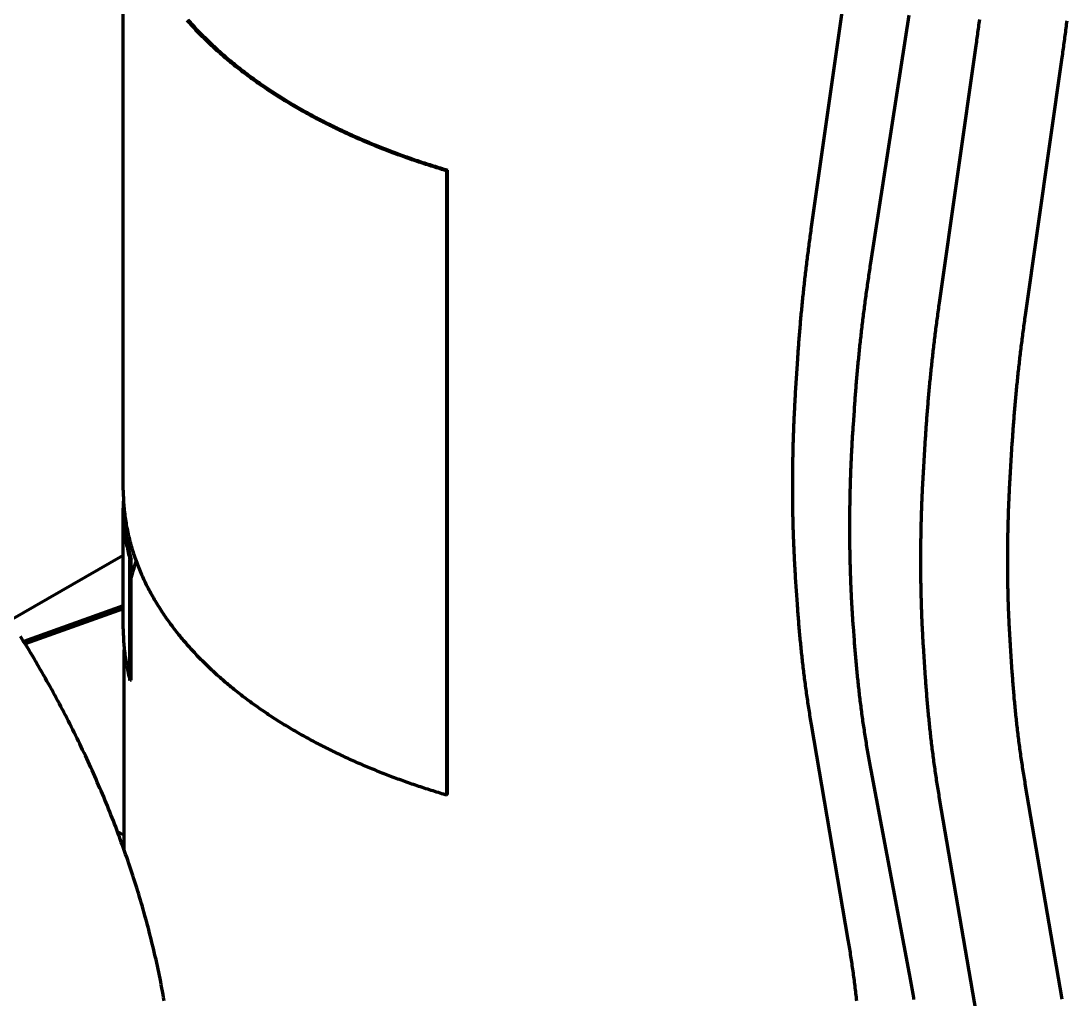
# Model space of a CAD drawing. Header units: millimetres. Extents: x 0 to 2382, y 0 to 420.
# Drawn here: x 308.15 to 336.44, y 72.48 to 98.94 of the extents above; entities that cross this region are included whole.
import ezdxf

# ---------------------------------------------------------------- set-up
doc = ezdxf.new("R2010")
doc.units = ezdxf.units.MM
doc.layers.add('01-VISIBLE', color=7, linetype='CONTINUOUS', lineweight=70)

msp = doc.modelspace()

# ---------------------------------------------------------------- linework, layer by layer
at = {"layer": '01-VISIBLE'}
for p, q in [((310.914, 86.251), (310.914, 103.137)), ((329.521, 93.312), (330.514, 100.279)), ((331.132, 92.401), (332.169, 99.1)), ((332.986, 91.312), (333.979, 98.279)), ((335.312, 90.98), (336.305, 97.947)), ((319.68, 94.906), (319.666, 94.891)), ((319.666, 78.005), (319.666, 94.891)), ((319.68, 78.02), (319.68, 94.906)), ((329.097, 88.879), (329.146, 89.664)), ((330.657, 88.014), (330.684, 88.404)), ((332.562, 86.878), (332.61, 87.663)), ((334.907, 86.733), (334.956, 87.518)), ((310.914, 82.495), (310.914, 85.761)), ((310.914, 84.486), (307.861, 82.724)), ((311.125, 84.374), (311.096, 84.371)), ((311.096, 81.105), (311.096, 84.371)), ((311.125, 81.108), (311.125, 84.374)), ((329.146, 83.162), (329.097, 83.891)), ((310.914, 83.116), (308.223, 82.153)), ((310.914, 83.042), (308.26, 82.093)), ((330.684, 82.196), (330.658, 82.555)), ((334.955, 81.318), (334.907, 82.047)), ((310.944, 76.504), (310.944, 81.929)), ((332.611, 81.162), (332.562, 81.891)), ((311.125, 81.108), (311.096, 81.105)), ((330.519, 74.089), (329.526, 79.91)), ((332.175, 73.17), (331.138, 78.671)), ((336.3, 72.484), (335.307, 78.305)), ((319.68, 78.02), (319.666, 78.005)), ((333.983, 72.089), (332.991, 77.91)), ((310.753, 77.026), (310.944, 76.916))]:
    msp.add_line(p, q, dxfattribs=at)
for points in [[(312.637, 98.963), (312.67, 98.925), (312.703, 98.888), (312.737, 98.851), (312.771, 98.814), (312.805, 98.777), (312.839, 98.74), (312.873, 98.703), (312.908, 98.667), (312.942, 98.631), (312.977, 98.595), (313.012, 98.559), (313.048, 98.523), (313.083, 98.488), (313.119, 98.453), (313.155, 98.417), (313.191, 98.383), (313.227, 98.348), (313.263, 98.313), (313.3, 98.279), (313.337, 98.245), (313.374, 98.211), (313.411, 98.177), (313.448, 98.143), (313.485, 98.11), (313.523, 98.076), (313.56, 98.043), (313.598, 98.01), (313.636, 97.977), (313.674, 97.945), (313.713, 97.912), (313.751, 97.88), (313.79, 97.848), (313.828, 97.816), (313.867, 97.784), (313.906, 97.753), (313.945, 97.721), (313.984, 97.69), (314.024, 97.659), (314.063, 97.628), (314.103, 97.597), (314.143, 97.567), (314.183, 97.536), (314.223, 97.506), (314.263, 97.476), (314.303, 97.446), (314.343, 97.416), (314.384, 97.386), (314.425, 97.357), (314.465, 97.328), (314.506, 97.299), (314.547, 97.27), (314.588, 97.241), (314.629, 97.212), (314.671, 97.184), (314.712, 97.155), (314.754, 97.127), (314.795, 97.099), (314.837, 97.071), (314.879, 97.043), (314.921, 97.016), (314.963, 96.989), (315.005, 96.961), (315.047, 96.934), (315.089, 96.907), (315.132, 96.88), (315.174, 96.854), (315.217, 96.827), (315.26, 96.801), (315.302, 96.775), (315.345, 96.749), (315.388, 96.723), (315.431, 96.697), (315.474, 96.671), (315.518, 96.646), (315.561, 96.621), (315.604, 96.595), (315.648, 96.57), (315.691, 96.545), (315.735, 96.521), (315.779, 96.496), (315.823, 96.472), (315.867, 96.447), (315.911, 96.423), (315.955, 96.399), (315.999, 96.375), (316.043, 96.352), (316.087, 96.328), (316.132, 96.304), (316.176, 96.281), (316.22, 96.258), (316.265, 96.235), (316.31, 96.212), (316.354, 96.189), (316.399, 96.166), (316.444, 96.144), (316.489, 96.121), (316.534, 96.099), (316.579, 96.077), (316.624, 96.055), (316.669, 96.033), (316.714, 96.012), (316.76, 95.99), (316.805, 95.968), (316.85, 95.947), (316.896, 95.926), (316.941, 95.905), (316.987, 95.884), (317.033, 95.863), (317.078, 95.842), (317.124, 95.822), (317.17, 95.801), (317.216, 95.781), (317.262, 95.761), (317.308, 95.741), (317.354, 95.721), (317.4, 95.701), (317.446, 95.682), (317.492, 95.662), (317.539, 95.643), (317.585, 95.623), (317.631, 95.604), (317.678, 95.585), (317.724, 95.566), (317.771, 95.547), (317.817, 95.529), (317.864, 95.51), (317.91, 95.492), (317.957, 95.473), (318.004, 95.455), (318.051, 95.437), (318.098, 95.419), (318.144, 95.401), (318.191, 95.383), (318.238, 95.366), (318.285, 95.348), (318.333, 95.331), (318.38, 95.314), (318.427, 95.297), (318.474, 95.279), (318.521, 95.263), (318.568, 95.246), (318.616, 95.229), (318.663, 95.213), (318.711, 95.196), (318.758, 95.18), (318.806, 95.164), (318.853, 95.147), (318.901, 95.131), (318.948, 95.116), (318.996, 95.1), (319.043, 95.084), (319.091, 95.069), (319.139, 95.053), (319.187, 95.038), (319.235, 95.023), (319.282, 95.008), (319.33, 94.993), (319.378, 94.978), (319.426, 94.963), (319.474, 94.948), (319.522, 94.934), (319.57, 94.919), (319.618, 94.905), (319.666, 94.891)], [(312.663, 98.971), (312.697, 98.933), (312.73, 98.896), (312.763, 98.859), (312.797, 98.822), (312.831, 98.785), (312.865, 98.748), (312.899, 98.712), (312.934, 98.675), (312.969, 98.639), (313.003, 98.603), (313.039, 98.568), (313.074, 98.532), (313.109, 98.497), (313.145, 98.461), (313.181, 98.426), (313.217, 98.391), (313.253, 98.357), (313.289, 98.322), (313.326, 98.288), (313.362, 98.254), (313.399, 98.22), (313.436, 98.186), (313.473, 98.152), (313.51, 98.119), (313.548, 98.086), (313.585, 98.053), (313.623, 98.02), (313.661, 97.987), (313.699, 97.954), (313.737, 97.922), (313.776, 97.89), (313.814, 97.858), (313.853, 97.826), (313.892, 97.794), (313.93, 97.763), (313.969, 97.731), (314.009, 97.7), (314.048, 97.669), (314.087, 97.638), (314.127, 97.608), (314.167, 97.577), (314.206, 97.547), (314.246, 97.516), (314.286, 97.486), (314.327, 97.456), (314.367, 97.427), (314.407, 97.397), (314.448, 97.368), (314.489, 97.339), (314.529, 97.309), (314.57, 97.281), (314.611, 97.252), (314.652, 97.223), (314.694, 97.195), (314.735, 97.166), (314.776, 97.138), (314.818, 97.11), (314.86, 97.083), (314.901, 97.055), (314.943, 97.027), (314.985, 97), (315.027, 96.973), (315.069, 96.946), (315.112, 96.919), (315.154, 96.892), (315.196, 96.866), (315.239, 96.839), (315.281, 96.813), (315.324, 96.787), (315.367, 96.761), (315.41, 96.735), (315.453, 96.709), (315.496, 96.683), (315.539, 96.658), (315.582, 96.633), (315.626, 96.608), (315.669, 96.583), (315.713, 96.558), (315.756, 96.533), (315.8, 96.509), (315.843, 96.484), (315.887, 96.46), (315.931, 96.436), (315.975, 96.412), (316.019, 96.388), (316.063, 96.364), (316.107, 96.341), (316.152, 96.317), (316.196, 96.294), (316.24, 96.271), (316.285, 96.248), (316.329, 96.225), (316.374, 96.202), (316.419, 96.179), (316.464, 96.157), (316.508, 96.135), (316.553, 96.112), (316.598, 96.09), (316.643, 96.068), (316.688, 96.047), (316.733, 96.025), (316.779, 96.003), (316.824, 95.982), (316.869, 95.961), (316.915, 95.939), (316.96, 95.918), (317.006, 95.898), (317.051, 95.877), (317.097, 95.856), (317.142, 95.836), (317.188, 95.815), (317.234, 95.795), (317.28, 95.775), (317.326, 95.755), (317.372, 95.735), (317.418, 95.715), (317.464, 95.695), (317.51, 95.676), (317.556, 95.657), (317.602, 95.637), (317.649, 95.618), (317.695, 95.599), (317.741, 95.58), (317.788, 95.561), (317.834, 95.543), (317.881, 95.524), (317.927, 95.506), (317.974, 95.488), (318.021, 95.469), (318.067, 95.451), (318.114, 95.433), (318.161, 95.416), (318.208, 95.398), (318.255, 95.38), (318.302, 95.363), (318.349, 95.346), (318.396, 95.328), (318.443, 95.311), (318.49, 95.294), (318.537, 95.277), (318.584, 95.261), (318.631, 95.244), (318.679, 95.227), (318.726, 95.211), (318.773, 95.195), (318.821, 95.178), (318.868, 95.162), (318.916, 95.146), (318.963, 95.131), (319.011, 95.115), (319.058, 95.099), (319.106, 95.084), (319.154, 95.068), (319.201, 95.053), (319.249, 95.038), (319.297, 95.023), (319.345, 95.008), (319.392, 94.993), (319.44, 94.978), (319.488, 94.964), (319.536, 94.949), (319.584, 94.935), (319.632, 94.92), (319.68, 94.906)], [(333.979, 98.279), (333.986, 98.329), (333.993, 98.379), (334, 98.429), (334.007, 98.479), (334.013, 98.529), (334.02, 98.579), (334.027, 98.629), (334.034, 98.679), (334.04, 98.729), (334.047, 98.779), (334.054, 98.829), (334.06, 98.879), (334.066, 98.929), (334.073, 98.979)], [(336.305, 97.947), (336.312, 97.997), (336.319, 98.047), (336.326, 98.097), (336.333, 98.146), (336.34, 98.196), (336.347, 98.246), (336.353, 98.296), (336.36, 98.346), (336.367, 98.395), (336.373, 98.445), (336.38, 98.495), (336.386, 98.545), (336.393, 98.595), (336.399, 98.645), (336.406, 98.694), (336.412, 98.744), (336.418, 98.794), (336.424, 98.844), (336.43, 98.894), (336.436, 98.944)], [(329.146, 89.664), (329.149, 89.714), (329.152, 89.764), (329.155, 89.814), (329.158, 89.864), (329.162, 89.914), (329.165, 89.964), (329.169, 90.015), (329.172, 90.065), (329.176, 90.115), (329.18, 90.165), (329.183, 90.215), (329.187, 90.265), (329.191, 90.315), (329.195, 90.365), (329.199, 90.416), (329.203, 90.466), (329.207, 90.516), (329.211, 90.566), (329.215, 90.616), (329.219, 90.666), (329.224, 90.716), (329.228, 90.766), (329.232, 90.816), (329.237, 90.866), (329.241, 90.916), (329.246, 90.966), (329.25, 91.016), (329.255, 91.066), (329.26, 91.116), (329.265, 91.166), (329.269, 91.217), (329.274, 91.267), (329.279, 91.317), (329.284, 91.367), (329.289, 91.417), (329.294, 91.467), (329.3, 91.517), (329.305, 91.567), (329.31, 91.616), (329.315, 91.666), (329.321, 91.716), (329.326, 91.766), (329.332, 91.816), (329.337, 91.866), (329.343, 91.916), (329.349, 91.966), (329.354, 92.016), (329.36, 92.066), (329.366, 92.116), (329.372, 92.166), (329.378, 92.216), (329.384, 92.266), (329.39, 92.316), (329.396, 92.365), (329.402, 92.415), (329.408, 92.465), (329.414, 92.515), (329.421, 92.565), (329.427, 92.615), (329.433, 92.665), (329.44, 92.715), (329.446, 92.764), (329.453, 92.814), (329.459, 92.864), (329.466, 92.914), (329.473, 92.964), (329.48, 93.013), (329.486, 93.063), (329.493, 93.113), (329.5, 93.163), (329.507, 93.213), (329.514, 93.262), (329.521, 93.312)], [(330.684, 88.404), (330.687, 88.454), (330.691, 88.504), (330.694, 88.555), (330.698, 88.605), (330.702, 88.655), (330.705, 88.705), (330.709, 88.755), (330.713, 88.805), (330.717, 88.856), (330.721, 88.906), (330.725, 88.956), (330.729, 89.006), (330.733, 89.056), (330.737, 89.106), (330.741, 89.156), (330.746, 89.206), (330.75, 89.257), (330.754, 89.307), (330.759, 89.357), (330.763, 89.407), (330.768, 89.457), (330.772, 89.507), (330.777, 89.557), (330.782, 89.607), (330.787, 89.657), (330.791, 89.707), (330.796, 89.757), (330.801, 89.807), (330.806, 89.857), (330.811, 89.907), (330.816, 89.957), (330.822, 90.008), (330.827, 90.058), (330.832, 90.108), (330.837, 90.158), (330.843, 90.208), (330.848, 90.258), (330.854, 90.308), (330.859, 90.358), (330.865, 90.408), (330.871, 90.458), (330.876, 90.507), (330.882, 90.557), (330.888, 90.607), (330.894, 90.657), (330.9, 90.707), (330.906, 90.757), (330.912, 90.807), (330.918, 90.857), (330.924, 90.907), (330.93, 90.957), (330.936, 91.007), (330.942, 91.057), (330.949, 91.107), (330.955, 91.156), (330.962, 91.206), (330.968, 91.256), (330.975, 91.306), (330.981, 91.356), (330.988, 91.406), (330.995, 91.456), (331.001, 91.506), (331.008, 91.555), (331.015, 91.605), (331.022, 91.655), (331.029, 91.705), (331.036, 91.755), (331.043, 91.804), (331.05, 91.854), (331.057, 91.904), (331.065, 91.954), (331.072, 92.003), (331.079, 92.053), (331.086, 92.103), (331.094, 92.153), (331.101, 92.202), (331.109, 92.252), (331.116, 92.302), (331.124, 92.352), (331.132, 92.401)], [(332.61, 87.663), (332.613, 87.713), (332.617, 87.763), (332.62, 87.814), (332.623, 87.864), (332.627, 87.914), (332.63, 87.964), (332.634, 88.014), (332.637, 88.064), (332.641, 88.114), (332.644, 88.165), (332.648, 88.215), (332.652, 88.265), (332.656, 88.315), (332.66, 88.365), (332.664, 88.415), (332.668, 88.465), (332.672, 88.515), (332.676, 88.565), (332.68, 88.615), (332.684, 88.666), (332.688, 88.716), (332.693, 88.766), (332.697, 88.816), (332.702, 88.866), (332.706, 88.916), (332.711, 88.966), (332.715, 89.016), (332.72, 89.066), (332.725, 89.116), (332.729, 89.166), (332.734, 89.216), (332.739, 89.266), (332.744, 89.316), (332.749, 89.366), (332.754, 89.416), (332.759, 89.466), (332.764, 89.516), (332.77, 89.566), (332.775, 89.616), (332.78, 89.666), (332.786, 89.716), (332.791, 89.766), (332.797, 89.816), (332.802, 89.866), (332.808, 89.916), (332.813, 89.966), (332.819, 90.016), (332.825, 90.066), (332.831, 90.116), (332.837, 90.165), (332.842, 90.215), (332.848, 90.265), (332.854, 90.315), (332.861, 90.365), (332.867, 90.415), (332.873, 90.465), (332.879, 90.515), (332.885, 90.565), (332.892, 90.614), (332.898, 90.664), (332.905, 90.714), (332.911, 90.764), (332.918, 90.814), (332.924, 90.864), (332.931, 90.913), (332.938, 90.963), (332.944, 91.013), (332.951, 91.063), (332.958, 91.113), (332.965, 91.162), (332.972, 91.212), (332.979, 91.262), (332.986, 91.312)], [(334.956, 87.518), (334.959, 87.568), (334.962, 87.618), (334.966, 87.669), (334.969, 87.719), (334.972, 87.769), (334.976, 87.82), (334.979, 87.87), (334.983, 87.92), (334.986, 87.971), (334.99, 88.021), (334.994, 88.071), (334.998, 88.122), (335.002, 88.172), (335.006, 88.222), (335.01, 88.273), (335.014, 88.323), (335.018, 88.373), (335.022, 88.424), (335.026, 88.474), (335.031, 88.524), (335.035, 88.574), (335.039, 88.625), (335.044, 88.675), (335.048, 88.725), (335.053, 88.775), (335.058, 88.826), (335.062, 88.876), (335.067, 88.926), (335.072, 88.976), (335.077, 89.027), (335.082, 89.077), (335.087, 89.127), (335.092, 89.177), (335.097, 89.227), (335.102, 89.278), (335.108, 89.328), (335.113, 89.378), (335.118, 89.428), (335.124, 89.478), (335.129, 89.528), (335.135, 89.579), (335.14, 89.629), (335.146, 89.679), (335.152, 89.729), (335.157, 89.779), (335.163, 89.829), (335.169, 89.879), (335.175, 89.93), (335.181, 89.98), (335.187, 90.03), (335.193, 90.08), (335.199, 90.13), (335.206, 90.18), (335.212, 90.23), (335.218, 90.28), (335.225, 90.33), (335.231, 90.38), (335.237, 90.43), (335.244, 90.48), (335.251, 90.53), (335.257, 90.58), (335.264, 90.63), (335.271, 90.68), (335.278, 90.73), (335.284, 90.78), (335.291, 90.83), (335.298, 90.88), (335.305, 90.93), (335.312, 90.98)], [(329.097, 83.891), (329.094, 83.941), (329.091, 83.992), (329.087, 84.042), (329.084, 84.092), (329.081, 84.143), (329.078, 84.193), (329.075, 84.243), (329.073, 84.294), (329.07, 84.344), (329.067, 84.394), (329.065, 84.445), (329.062, 84.495), (329.06, 84.545), (329.057, 84.596), (329.055, 84.646), (329.053, 84.696), (329.051, 84.747), (329.048, 84.797), (329.046, 84.847), (329.044, 84.898), (329.043, 84.948), (329.041, 84.999), (329.039, 85.049), (329.037, 85.099), (329.036, 85.15), (329.034, 85.2), (329.033, 85.251), (329.031, 85.301), (329.03, 85.351), (329.029, 85.402), (329.027, 85.452), (329.026, 85.503), (329.025, 85.553), (329.024, 85.603), (329.023, 85.654), (329.022, 85.704), (329.021, 85.755), (329.021, 85.805), (329.02, 85.855), (329.019, 85.906), (329.019, 85.956), (329.018, 86.007), (329.018, 86.057), (329.018, 86.107), (329.017, 86.158), (329.017, 86.208), (329.017, 86.259), (329.017, 86.309), (329.017, 86.36), (329.017, 86.41), (329.017, 86.46), (329.017, 86.511), (329.018, 86.561), (329.018, 86.612), (329.018, 86.662), (329.019, 86.712), (329.019, 86.763), (329.02, 86.813), (329.02, 86.864), (329.021, 86.914), (329.022, 86.964), (329.023, 87.015), (329.024, 87.065), (329.025, 87.116), (329.026, 87.166), (329.027, 87.217), (329.028, 87.267), (329.029, 87.317), (329.03, 87.368), (329.032, 87.418), (329.033, 87.468), (329.034, 87.519), (329.036, 87.569), (329.038, 87.62), (329.039, 87.67), (329.041, 87.72), (329.043, 87.771), (329.045, 87.821), (329.046, 87.872), (329.048, 87.922), (329.05, 87.972), (329.052, 88.023), (329.055, 88.073), (329.057, 88.123), (329.059, 88.174), (329.061, 88.224), (329.064, 88.275), (329.066, 88.325), (329.069, 88.375), (329.071, 88.426), (329.074, 88.476), (329.076, 88.526), (329.079, 88.577), (329.082, 88.627), (329.085, 88.677), (329.088, 88.728), (329.091, 88.778), (329.094, 88.828), (329.097, 88.879)], [(330.658, 82.555), (330.654, 82.605), (330.651, 82.655), (330.647, 82.705), (330.644, 82.755), (330.641, 82.805), (330.637, 82.855), (330.634, 82.905), (330.631, 82.955), (330.628, 83.005), (330.625, 83.055), (330.622, 83.105), (330.619, 83.155), (330.616, 83.205), (330.614, 83.255), (330.611, 83.305), (330.608, 83.355), (330.606, 83.405), (330.604, 83.455), (330.601, 83.506), (330.599, 83.556), (330.597, 83.606), (330.595, 83.656), (330.592, 83.706), (330.59, 83.756), (330.589, 83.806), (330.587, 83.856), (330.585, 83.906), (330.583, 83.956), (330.581, 84.006), (330.58, 84.057), (330.578, 84.107), (330.577, 84.157), (330.576, 84.207), (330.574, 84.257), (330.573, 84.307), (330.572, 84.357), (330.571, 84.407), (330.57, 84.457), (330.569, 84.508), (330.568, 84.558), (330.567, 84.608), (330.566, 84.658), (330.565, 84.708), (330.565, 84.758), (330.564, 84.808), (330.564, 84.858), (330.563, 84.909), (330.563, 84.959), (330.562, 85.009), (330.562, 85.059), (330.562, 85.109), (330.562, 85.159), (330.562, 85.209), (330.562, 85.259), (330.562, 85.31), (330.562, 85.36), (330.562, 85.41), (330.562, 85.46), (330.563, 85.51), (330.563, 85.56), (330.564, 85.61), (330.564, 85.66), (330.565, 85.711), (330.565, 85.761), (330.566, 85.811), (330.567, 85.861), (330.568, 85.911), (330.568, 85.961), (330.569, 86.011), (330.57, 86.061), (330.572, 86.112), (330.573, 86.162), (330.574, 86.212), (330.575, 86.262), (330.576, 86.312), (330.578, 86.362), (330.579, 86.412), (330.581, 86.462), (330.582, 86.512), (330.584, 86.563), (330.586, 86.613), (330.587, 86.663), (330.589, 86.713), (330.591, 86.763), (330.593, 86.813), (330.595, 86.863), (330.597, 86.913), (330.599, 86.963), (330.601, 87.013), (330.604, 87.063), (330.606, 87.114), (330.608, 87.164), (330.611, 87.214), (330.613, 87.264), (330.616, 87.314), (330.618, 87.364), (330.621, 87.414), (330.624, 87.464), (330.627, 87.514), (330.629, 87.564), (330.632, 87.614), (330.635, 87.664), (330.638, 87.714), (330.641, 87.764), (330.644, 87.814), (330.648, 87.864), (330.651, 87.914), (330.654, 87.964), (330.657, 88.014)], [(332.562, 81.891), (332.559, 81.941), (332.555, 81.991), (332.552, 82.042), (332.549, 82.092), (332.546, 82.142), (332.543, 82.192), (332.54, 82.243), (332.537, 82.293), (332.535, 82.343), (332.532, 82.394), (332.529, 82.444), (332.527, 82.495), (332.524, 82.545), (332.522, 82.595), (332.52, 82.646), (332.518, 82.696), (332.515, 82.746), (332.513, 82.797), (332.511, 82.847), (332.509, 82.897), (332.507, 82.948), (332.505, 82.998), (332.504, 83.049), (332.502, 83.099), (332.5, 83.149), (332.499, 83.2), (332.497, 83.25), (332.496, 83.301), (332.495, 83.351), (332.493, 83.401), (332.492, 83.452), (332.491, 83.502), (332.49, 83.553), (332.489, 83.603), (332.488, 83.653), (332.487, 83.704), (332.486, 83.754), (332.486, 83.805), (332.485, 83.855), (332.484, 83.905), (332.484, 83.956), (332.483, 84.006), (332.483, 84.057), (332.483, 84.107), (332.482, 84.157), (332.482, 84.208), (332.482, 84.258), (332.482, 84.309), (332.482, 84.359), (332.482, 84.41), (332.482, 84.46), (332.482, 84.51), (332.482, 84.561), (332.483, 84.611), (332.483, 84.662), (332.484, 84.712), (332.484, 84.762), (332.485, 84.813), (332.485, 84.863), (332.486, 84.914), (332.487, 84.964), (332.488, 85.014), (332.488, 85.065), (332.489, 85.115), (332.49, 85.166), (332.491, 85.216), (332.493, 85.266), (332.494, 85.317), (332.495, 85.367), (332.496, 85.418), (332.498, 85.468), (332.499, 85.518), (332.501, 85.569), (332.502, 85.619), (332.504, 85.67), (332.506, 85.72), (332.508, 85.77), (332.509, 85.821), (332.511, 85.871), (332.513, 85.922), (332.515, 85.972), (332.517, 86.022), (332.519, 86.073), (332.522, 86.123), (332.524, 86.173), (332.526, 86.224), (332.529, 86.274), (332.531, 86.324), (332.533, 86.375), (332.536, 86.425), (332.539, 86.476), (332.541, 86.526), (332.544, 86.576), (332.547, 86.627), (332.55, 86.677), (332.553, 86.727), (332.556, 86.778), (332.559, 86.828), (332.562, 86.878)], [(334.907, 82.047), (334.904, 82.097), (334.9, 82.148), (334.897, 82.198), (334.894, 82.248), (334.891, 82.299), (334.888, 82.349), (334.885, 82.399), (334.882, 82.45), (334.88, 82.5), (334.877, 82.55), (334.875, 82.601), (334.872, 82.651), (334.87, 82.702), (334.867, 82.752), (334.865, 82.802), (334.863, 82.853), (334.861, 82.903), (334.859, 82.953), (334.857, 83.004), (334.855, 83.054), (334.853, 83.105), (334.851, 83.155), (334.85, 83.205), (334.848, 83.256), (334.847, 83.306), (334.845, 83.356), (334.844, 83.407), (334.843, 83.457), (334.841, 83.508), (334.84, 83.558), (334.839, 83.609), (334.838, 83.659), (334.837, 83.709), (334.836, 83.76), (334.836, 83.81), (334.835, 83.861), (334.834, 83.911), (334.834, 83.961), (334.833, 84.012), (334.833, 84.062), (334.833, 84.113), (334.832, 84.163), (334.832, 84.213), (334.832, 84.264), (334.832, 84.314), (334.832, 84.365), (334.832, 84.415), (334.832, 84.466), (334.832, 84.516), (334.832, 84.566), (334.833, 84.617), (334.833, 84.667), (334.834, 84.718), (334.834, 84.768), (334.835, 84.818), (334.836, 84.869), (334.836, 84.919), (334.837, 84.97), (334.838, 85.02), (334.839, 85.07), (334.84, 85.121), (334.841, 85.171), (334.842, 85.222), (334.843, 85.272), (334.845, 85.323), (334.846, 85.373), (334.848, 85.423), (334.849, 85.474), (334.851, 85.524), (334.852, 85.574), (334.854, 85.625), (334.856, 85.675), (334.857, 85.726), (334.859, 85.776), (334.861, 85.826), (334.863, 85.877), (334.865, 85.927), (334.867, 85.978), (334.87, 86.028), (334.872, 86.078), (334.874, 86.129), (334.877, 86.179), (334.879, 86.229), (334.882, 86.28), (334.884, 86.33), (334.887, 86.38), (334.89, 86.431), (334.892, 86.481), (334.895, 86.531), (334.898, 86.582), (334.901, 86.632), (334.904, 86.682), (334.907, 86.733)], [(310.914, 86.251), (310.914, 86.201), (310.915, 86.151), (310.916, 86.101), (310.918, 86.051), (310.92, 86), (310.922, 85.95), (310.925, 85.9), (310.929, 85.85), (310.933, 85.8), (310.937, 85.75), (310.942, 85.7), (310.948, 85.65), (310.954, 85.601), (310.96, 85.551), (310.967, 85.501), (310.974, 85.451), (310.982, 85.402), (310.99, 85.352), (310.998, 85.303), (311.007, 85.254), (311.017, 85.204), (311.027, 85.155), (311.037, 85.106), (311.048, 85.057), (311.059, 85.008), (311.071, 84.959), (311.083, 84.911), (311.096, 84.862), (311.109, 84.814), (311.122, 84.765), (311.136, 84.717), (311.15, 84.669), (311.165, 84.621), (311.18, 84.573), (311.195, 84.525), (311.211, 84.478), (311.227, 84.43), (311.244, 84.383), (311.261, 84.336), (311.278, 84.289), (311.296, 84.242), (311.315, 84.195), (311.333, 84.148), (311.352, 84.102), (311.372, 84.056), (311.391, 84.01), (311.411, 83.964), (311.432, 83.918), (311.453, 83.872), (311.474, 83.827), (311.495, 83.781), (311.517, 83.736), (311.539, 83.691), (311.562, 83.646), (311.585, 83.602), (311.608, 83.557), (311.632, 83.513), (311.656, 83.469), (311.68, 83.425), (311.704, 83.381), (311.729, 83.337), (311.754, 83.294), (311.78, 83.251), (311.805, 83.208), (311.832, 83.165), (311.858, 83.122), (311.885, 83.08), (311.912, 83.037), (311.939, 82.995), (311.966, 82.953), (311.994, 82.911), (312.022, 82.87), (312.05, 82.828), (312.079, 82.787), (312.108, 82.746), (312.137, 82.705), (312.167, 82.665), (312.196, 82.624), (312.226, 82.584), (312.256, 82.544), (312.287, 82.504), (312.317, 82.464), (312.348, 82.425), (312.379, 82.385), (312.411, 82.346), (312.442, 82.307), (312.474, 82.268), (312.506, 82.23), (312.539, 82.191), (312.571, 82.153), (312.604, 82.115), (312.637, 82.077), (312.67, 82.04), (312.703, 82.002), (312.737, 81.965), (312.771, 81.928), (312.805, 81.891), (312.839, 81.854), (312.873, 81.818), (312.908, 81.781), (312.942, 81.745), (312.977, 81.709), (313.012, 81.673), (313.048, 81.638), (313.083, 81.602), (313.119, 81.567), (313.155, 81.532), (313.191, 81.497), (313.227, 81.462), (313.263, 81.427), (313.3, 81.393), (313.337, 81.359), (313.374, 81.325), (313.411, 81.291), (313.448, 81.257), (313.485, 81.224), (313.523, 81.191), (313.56, 81.157), (313.598, 81.124), (313.636, 81.092), (313.674, 81.059), (313.713, 81.027), (313.751, 80.994), (313.79, 80.962), (313.828, 80.93), (313.867, 80.898), (313.906, 80.867), (313.945, 80.835), (313.984, 80.804), (314.024, 80.773), (314.063, 80.742), (314.103, 80.711), (314.143, 80.681), (314.183, 80.65), (314.223, 80.62), (314.263, 80.59), (314.303, 80.56), (314.343, 80.53), (314.384, 80.501), (314.425, 80.471), (314.465, 80.442), (314.506, 80.413), (314.547, 80.384), (314.588, 80.355), (314.629, 80.326), (314.671, 80.298), (314.712, 80.27), (314.754, 80.241), (314.795, 80.213), (314.837, 80.185), (314.879, 80.158), (314.921, 80.13), (314.963, 80.103), (315.005, 80.075), (315.047, 80.048), (315.089, 80.021), (315.132, 79.995), (315.174, 79.968), (315.217, 79.941), (315.26, 79.915), (315.302, 79.889), (315.345, 79.863), (315.388, 79.837), (315.431, 79.811), (315.474, 79.786), (315.518, 79.76), (315.561, 79.735), (315.604, 79.71), (315.648, 79.685), (315.691, 79.66), (315.735, 79.635), (315.779, 79.61), (315.823, 79.586), (315.867, 79.562), (315.911, 79.537), (315.955, 79.513), (315.999, 79.489), (316.043, 79.466), (316.087, 79.442), (316.132, 79.419), (316.176, 79.395), (316.22, 79.372), (316.265, 79.349), (316.31, 79.326), (316.354, 79.303), (316.399, 79.281), (316.444, 79.258), (316.489, 79.236), (316.534, 79.213), (316.579, 79.191), (316.624, 79.169), (316.669, 79.147), (316.714, 79.126), (316.76, 79.104), (316.805, 79.083), (316.85, 79.061), (316.896, 79.04), (316.941, 79.019), (316.987, 78.998), (317.033, 78.977), (317.078, 78.957), (317.124, 78.936), (317.17, 78.916), (317.216, 78.895), (317.262, 78.875), (317.308, 78.855), (317.354, 78.835), (317.4, 78.815), (317.446, 78.796), (317.492, 78.776), (317.539, 78.757), (317.585, 78.737), (317.631, 78.718), (317.678, 78.699), (317.724, 78.68), (317.771, 78.661), (317.817, 78.643), (317.864, 78.624), (317.91, 78.606), (317.957, 78.587), (318.004, 78.569), (318.051, 78.551), (318.098, 78.533), (318.144, 78.515), (318.191, 78.498), (318.238, 78.48), (318.285, 78.463), (318.333, 78.445), (318.38, 78.428), (318.427, 78.411), (318.474, 78.394), (318.521, 78.377), (318.568, 78.36), (318.616, 78.343), (318.663, 78.327), (318.711, 78.31), (318.758, 78.294), (318.806, 78.278), (318.853, 78.262), (318.901, 78.246), (318.948, 78.23), (318.996, 78.214), (319.043, 78.198), (319.091, 78.183), (319.139, 78.167), (319.187, 78.152), (319.235, 78.137), (319.282, 78.122), (319.33, 78.107), (319.378, 78.092), (319.426, 78.077), (319.474, 78.063), (319.522, 78.048), (319.57, 78.034), (319.618, 78.019), (319.666, 78.005)], [(310.92, 86.006), (310.918, 85.965), (310.916, 85.925), (310.915, 85.884), (310.915, 85.843), (310.914, 85.802), (310.914, 85.761)], [(310.914, 85.761), (310.914, 85.711), (310.915, 85.661), (310.916, 85.611), (310.918, 85.561), (310.92, 85.51), (310.922, 85.46), (310.925, 85.41), (310.929, 85.36), (310.933, 85.31), (310.937, 85.26), (310.942, 85.21), (310.948, 85.16), (310.954, 85.11), (310.96, 85.06), (310.967, 85.011), (310.974, 84.961), (310.982, 84.911), (310.99, 84.862), (310.998, 84.812), (311.007, 84.763), (311.017, 84.714), (311.027, 84.664), (311.037, 84.615), (311.048, 84.566), (311.059, 84.517), (311.071, 84.469), (311.083, 84.42), (311.096, 84.371)], [(310.945, 85.679), (310.946, 85.629), (310.947, 85.578), (310.949, 85.527), (310.952, 85.476), (310.954, 85.425), (310.958, 85.375), (310.962, 85.324), (310.966, 85.273), (310.971, 85.223), (310.976, 85.172), (310.982, 85.122), (310.989, 85.071), (310.995, 85.021), (311.003, 84.971), (311.01, 84.921), (311.018, 84.87), (311.027, 84.82), (311.036, 84.77), (311.046, 84.72), (311.056, 84.671), (311.066, 84.621), (311.077, 84.571), (311.089, 84.522), (311.1, 84.472), (311.113, 84.423), (311.125, 84.374)], [(311.263, 84.331), (311.246, 84.281), (311.229, 84.232), (311.213, 84.183), (311.197, 84.133), (311.182, 84.083), (311.167, 84.033), (311.153, 83.983), (311.139, 83.933), (311.125, 83.883)], [(329.526, 79.91), (329.518, 79.96), (329.509, 80.01), (329.501, 80.059), (329.493, 80.109), (329.485, 80.159), (329.477, 80.209), (329.469, 80.258), (329.461, 80.308), (329.453, 80.358), (329.446, 80.408), (329.438, 80.457), (329.43, 80.507), (329.423, 80.557), (329.416, 80.607), (329.408, 80.657), (329.401, 80.707), (329.394, 80.757), (329.387, 80.807), (329.38, 80.856), (329.373, 80.906), (329.367, 80.956), (329.36, 81.006), (329.353, 81.056), (329.347, 81.106), (329.34, 81.156), (329.334, 81.206), (329.328, 81.256), (329.321, 81.306), (329.315, 81.356), (329.309, 81.406), (329.303, 81.456), (329.297, 81.506), (329.292, 81.556), (329.286, 81.606), (329.28, 81.657), (329.275, 81.707), (329.269, 81.757), (329.264, 81.807), (329.258, 81.857), (329.253, 81.907), (329.248, 81.957), (329.243, 82.007), (329.238, 82.057), (329.233, 82.108), (329.228, 82.158), (329.223, 82.208), (329.218, 82.258), (329.214, 82.308), (329.209, 82.358), (329.205, 82.409), (329.2, 82.459), (329.196, 82.509), (329.191, 82.559), (329.187, 82.609), (329.183, 82.66), (329.179, 82.71), (329.175, 82.76), (329.171, 82.81), (329.167, 82.861), (329.164, 82.911), (329.16, 82.961), (329.156, 83.011), (329.153, 83.062), (329.149, 83.112), (329.146, 83.162)], [(310.914, 82.495), (310.914, 82.445), (310.915, 82.395), (310.916, 82.345), (310.918, 82.295), (310.92, 82.244), (310.922, 82.194), (310.925, 82.144), (310.929, 82.094), (310.933, 82.044), (310.937, 81.994), (310.942, 81.944), (310.948, 81.894), (310.954, 81.844), (310.96, 81.794), (310.967, 81.745), (310.974, 81.695), (310.982, 81.645), (310.99, 81.596), (310.998, 81.546), (311.007, 81.497), (311.017, 81.448), (311.027, 81.398), (311.037, 81.349), (311.048, 81.3), (311.059, 81.251), (311.071, 81.203), (311.083, 81.154), (311.096, 81.105)], [(312.022, 72.437), (312.007, 72.523), (311.992, 72.609), (311.976, 72.694), (311.96, 72.78), (311.944, 72.866), (311.927, 72.952), (311.91, 73.037), (311.892, 73.123), (311.875, 73.209), (311.857, 73.294), (311.838, 73.379), (311.82, 73.465), (311.801, 73.55), (311.781, 73.635), (311.762, 73.72), (311.742, 73.805), (311.722, 73.89), (311.701, 73.975), (311.68, 74.06), (311.659, 74.145), (311.638, 74.229), (311.616, 74.314), (311.594, 74.398), (311.572, 74.483), (311.549, 74.567), (311.526, 74.652), (311.503, 74.736), (311.479, 74.82), (311.456, 74.904), (311.432, 74.988), (311.407, 75.072), (311.383, 75.155), (311.358, 75.239), (311.332, 75.323), (311.307, 75.406), (311.281, 75.49), (311.255, 75.573), (311.229, 75.656), (311.202, 75.74), (311.175, 75.823), (311.148, 75.906), (311.121, 75.989), (311.093, 76.071), (311.065, 76.154), (311.037, 76.237), (311.009, 76.319), (310.98, 76.402), (310.951, 76.484), (310.922, 76.567), (310.892, 76.649), (310.862, 76.731), (310.832, 76.813), (310.802, 76.895), (310.772, 76.977), (310.741, 77.058), (310.71, 77.14), (310.678, 77.222), (310.647, 77.303), (310.615, 77.384), (310.583, 77.466), (310.551, 77.547), (310.518, 77.628), (310.485, 77.709), (310.452, 77.789), (310.419, 77.87), (310.386, 77.951), (310.352, 78.031), (310.318, 78.112), (310.284, 78.192), (310.249, 78.272), (310.214, 78.353), (310.179, 78.433), (310.144, 78.512), (310.109, 78.592), (310.073, 78.672), (310.037, 78.752), (310.001, 78.831), (309.964, 78.91), (309.928, 78.99), (309.891, 79.069), (309.854, 79.148), (309.816, 79.227), (309.779, 79.306), (309.741, 79.384), (309.703, 79.463), (309.665, 79.542), (309.626, 79.62), (309.588, 79.698), (309.549, 79.776), (309.509, 79.854), (309.47, 79.932), (309.43, 80.01), (309.391, 80.088), (309.351, 80.166), (309.31, 80.243), (309.27, 80.32), (309.229, 80.398), (309.188, 80.475), (309.147, 80.552), (309.105, 80.629), (309.064, 80.705), (309.022, 80.782), (308.98, 80.859), (308.937, 80.935), (308.895, 81.011), (308.852, 81.087), (308.809, 81.163), (308.766, 81.239), (308.723, 81.315), (308.679, 81.391), (308.635, 81.466), (308.591, 81.542), (308.547, 81.617), (308.502, 81.692), (308.458, 81.767), (308.413, 81.842), (308.368, 81.917), (308.322, 81.992), (308.277, 82.066), (308.231, 82.14), (308.185, 82.215), (308.139, 82.289)], [(331.138, 78.671), (331.129, 78.721), (331.12, 78.77), (331.111, 78.819), (331.102, 78.868), (331.093, 78.918), (331.084, 78.967), (331.075, 79.016), (331.067, 79.066), (331.058, 79.115), (331.05, 79.164), (331.041, 79.214), (331.033, 79.263), (331.025, 79.312), (331.017, 79.362), (331.009, 79.411), (331.001, 79.461), (330.993, 79.51), (330.985, 79.56), (330.977, 79.609), (330.97, 79.658), (330.962, 79.708), (330.955, 79.758), (330.947, 79.807), (330.94, 79.857), (330.933, 79.906), (330.925, 79.956), (330.918, 80.005), (330.911, 80.055), (330.905, 80.104), (330.898, 80.154), (330.891, 80.204), (330.884, 80.253), (330.878, 80.303), (330.871, 80.353), (330.865, 80.402), (330.858, 80.452), (330.852, 80.502), (330.846, 80.551), (330.84, 80.601), (330.834, 80.651), (330.828, 80.7), (330.822, 80.75), (330.816, 80.8), (330.81, 80.85), (330.805, 80.899), (330.799, 80.949), (330.794, 80.999), (330.788, 81.049), (330.783, 81.098), (330.778, 81.148), (330.772, 81.198), (330.767, 81.248), (330.762, 81.298), (330.757, 81.347), (330.752, 81.397), (330.748, 81.447), (330.743, 81.497), (330.738, 81.547), (330.734, 81.597), (330.729, 81.647), (330.725, 81.696), (330.72, 81.746), (330.716, 81.796), (330.712, 81.846), (330.708, 81.896), (330.704, 81.946), (330.7, 81.996), (330.696, 82.046), (330.692, 82.096), (330.688, 82.146), (330.684, 82.196)], [(335.307, 78.305), (335.299, 78.355), (335.291, 78.405), (335.282, 78.454), (335.274, 78.504), (335.266, 78.554), (335.258, 78.604), (335.25, 78.654), (335.242, 78.704), (335.235, 78.754), (335.227, 78.804), (335.22, 78.854), (335.212, 78.904), (335.205, 78.954), (335.197, 79.004), (335.19, 79.055), (335.183, 79.105), (335.176, 79.155), (335.169, 79.205), (335.162, 79.255), (335.156, 79.305), (335.149, 79.355), (335.142, 79.405), (335.136, 79.456), (335.13, 79.506), (335.123, 79.556), (335.117, 79.606), (335.111, 79.656), (335.105, 79.707), (335.099, 79.757), (335.093, 79.807), (335.087, 79.857), (335.082, 79.908), (335.076, 79.958), (335.07, 80.008), (335.065, 80.058), (335.06, 80.109), (335.054, 80.159), (335.049, 80.209), (335.044, 80.26), (335.039, 80.31), (335.034, 80.36), (335.029, 80.411), (335.024, 80.461), (335.02, 80.512), (335.015, 80.562), (335.01, 80.612), (335.006, 80.663), (335.002, 80.713), (334.997, 80.764), (334.993, 80.814), (334.989, 80.864), (334.985, 80.915), (334.981, 80.965), (334.977, 81.016), (334.973, 81.066), (334.97, 81.117), (334.966, 81.167), (334.962, 81.217), (334.959, 81.268), (334.955, 81.318)], [(332.991, 77.91), (332.982, 77.959), (332.974, 78.009), (332.966, 78.059), (332.958, 78.109), (332.95, 78.158), (332.942, 78.208), (332.934, 78.258), (332.926, 78.308), (332.918, 78.357), (332.91, 78.407), (332.903, 78.457), (332.895, 78.507), (332.888, 78.557), (332.881, 78.607), (332.873, 78.656), (332.866, 78.706), (332.859, 78.756), (332.852, 78.806), (332.845, 78.856), (332.838, 78.906), (332.831, 78.956), (332.825, 79.006), (332.818, 79.056), (332.812, 79.106), (332.805, 79.156), (332.799, 79.206), (332.792, 79.256), (332.786, 79.306), (332.78, 79.356), (332.774, 79.406), (332.768, 79.456), (332.762, 79.506), (332.756, 79.556), (332.751, 79.606), (332.745, 79.656), (332.739, 79.706), (332.734, 79.756), (332.728, 79.806), (332.723, 79.857), (332.718, 79.907), (332.713, 79.957), (332.708, 80.007), (332.703, 80.057), (332.698, 80.107), (332.693, 80.157), (332.688, 80.207), (332.683, 80.258), (332.678, 80.308), (332.674, 80.358), (332.669, 80.408), (332.665, 80.458), (332.661, 80.509), (332.656, 80.559), (332.652, 80.609), (332.648, 80.659), (332.644, 80.71), (332.64, 80.76), (332.636, 80.81), (332.632, 80.86), (332.628, 80.91), (332.625, 80.961), (332.621, 81.011), (332.618, 81.061), (332.614, 81.112), (332.611, 81.162)], [(330.75, 72.436), (330.745, 72.486), (330.739, 72.537), (330.733, 72.587), (330.727, 72.637), (330.721, 72.687), (330.715, 72.738), (330.709, 72.788), (330.703, 72.838), (330.697, 72.888), (330.69, 72.939), (330.684, 72.989), (330.677, 73.039), (330.671, 73.089), (330.664, 73.139), (330.657, 73.189), (330.65, 73.239), (330.643, 73.29), (330.636, 73.34), (330.629, 73.39), (330.621, 73.44), (330.614, 73.49), (330.607, 73.54), (330.599, 73.59), (330.591, 73.64), (330.584, 73.69), (330.576, 73.74), (330.568, 73.79), (330.56, 73.84), (330.552, 73.89), (330.544, 73.94), (330.535, 73.99), (330.527, 74.039), (330.519, 74.089)], [(332.297, 72.472), (332.289, 72.522), (332.281, 72.572), (332.273, 72.622), (332.264, 72.672), (332.256, 72.722), (332.247, 72.772), (332.239, 72.822), (332.23, 72.871), (332.221, 72.921), (332.212, 72.971), (332.203, 73.021), (332.194, 73.071), (332.185, 73.12), (332.175, 73.17)]]:
    msp.add_lwpolyline(points, dxfattribs=at)

doc.saveas('drawing.dxf')
